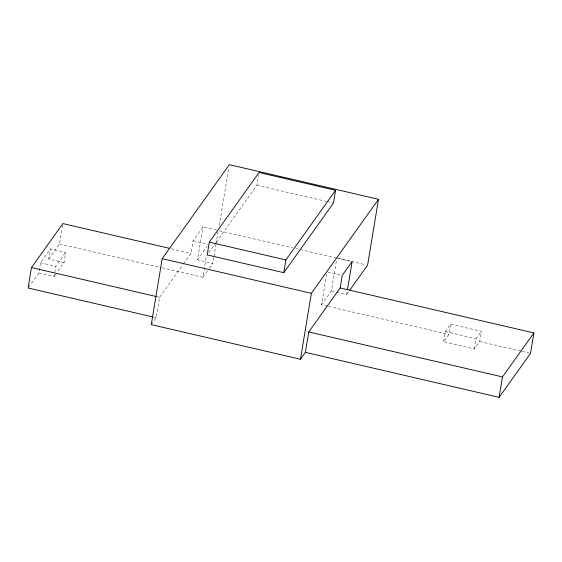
<?xml version="1.0" encoding="UTF-8"?>
<svg xmlns="http://www.w3.org/2000/svg" width="562" height="562" viewBox="0 0 562 562"><rect width="100%" height="100%" fill="white"/><g stroke="black" fill="none" stroke-linecap="round" stroke-linejoin="round"><path stroke-width="0.42" stroke-dasharray="2.81 2.11" d="M28.592 287.308L38.848 272.935L40.541 262.728L50.447 248.847L65.733 252.394L64.04 262.609L57.106 272.324M64.04 262.609L48.761 259.061L50.447 248.847M38.848 272.935L54.135 276.483L55.821 266.276L65.733 252.394M48.761 259.061L59.509 243.999L62.607 225.285M151.276 324.618L156.194 317.734L159.573 297.312L182.882 264.674M183.388 263.964L190.989 253.322L193.061 240.768L202.973 226.893L218.253 230.441M213.778 257.494L212.794 263.409L197.515 259.862L202.973 226.893M161.989 267.793L202.889 277.291L206.528 255.31M213.911 256.644L215.871 244.814M216.012 243.964L217.972 232.134M219.257 225.46L228.903 167.23M216.349 242.131L256.932 185.284L258.618 175.077M327.442 306.206L321.499 304.822L326.536 274.389M321.499 304.822L331.404 290.947L336.589 259.672M336.505 292.128L346.691 294.495L347.246 291.116M443.636 341.773L445.322 331.559L450.591 324.19L481.36 331.334L479.674 341.541L474.412 348.918L443.636 341.773L448.898 334.397L450.591 324.19M474.412 348.918L476.098 338.703L481.36 331.334M54.135 276.483L56.607 273.013M197.515 259.862L207.195 246.304M208.734 252.788L215.836 242.84M202.889 277.291L208.832 268.959M209.324 268.271L212.794 263.409M346.691 294.495L349.241 290.926M256.932 185.284L325.827 201.28M326.677 201.477L332.627 202.861M336.863 257.979L350.449 261.133M219.264 230.792L292.57 247.814M295.977 248.608L299.391 249.395M300.241 249.591L350.533 261.274M351.39 261.471L365.883 264.835M193.061 240.768L208.347 244.322M327.808 272.05L341.387 275.204M171.347 248.762L190.989 253.322M331.404 290.947L335.655 291.931M445.322 331.559L476.098 338.703M59.509 243.999L161.132 267.596M328.292 306.402L448.898 334.397M479.674 341.541L521.199 351.187M522.042 351.383L530.521 353.35M40.541 262.728L55.821 266.276M157.016 296.715L159.573 297.312M153.637 317.137L156.194 317.734"/><path stroke-width="0.84" d="M169.64 248.362L62.888 223.585L31.479 267.575L28.1 287.997L152.78 316.94M349.747 290.21L367.583 265.229L378.5 199.292L229.324 164.659L162.193 258.682L151.276 324.618L300.452 359.251L305.37 352.36L308.749 331.945L340.165 287.955L342.237 275.401L352.149 261.527L347.527 289.423M209.324 242.159L207.216 254.916L283.761 272.689L333.477 203.058L335.591 190.293L259.047 172.52L209.324 242.159L285.875 259.925L335.591 190.293M283.761 272.689L285.875 259.925M300.452 359.251L311.369 293.315L378.5 199.292M305.37 352.36L499.112 397.341L502.491 376.919L533.9 332.929L340.165 287.955M533.9 332.929L530.521 353.35L499.112 397.341M162.193 258.682L311.369 293.315M31.479 267.575L156.159 296.518M308.749 331.945L502.491 376.919"/></g></svg>
